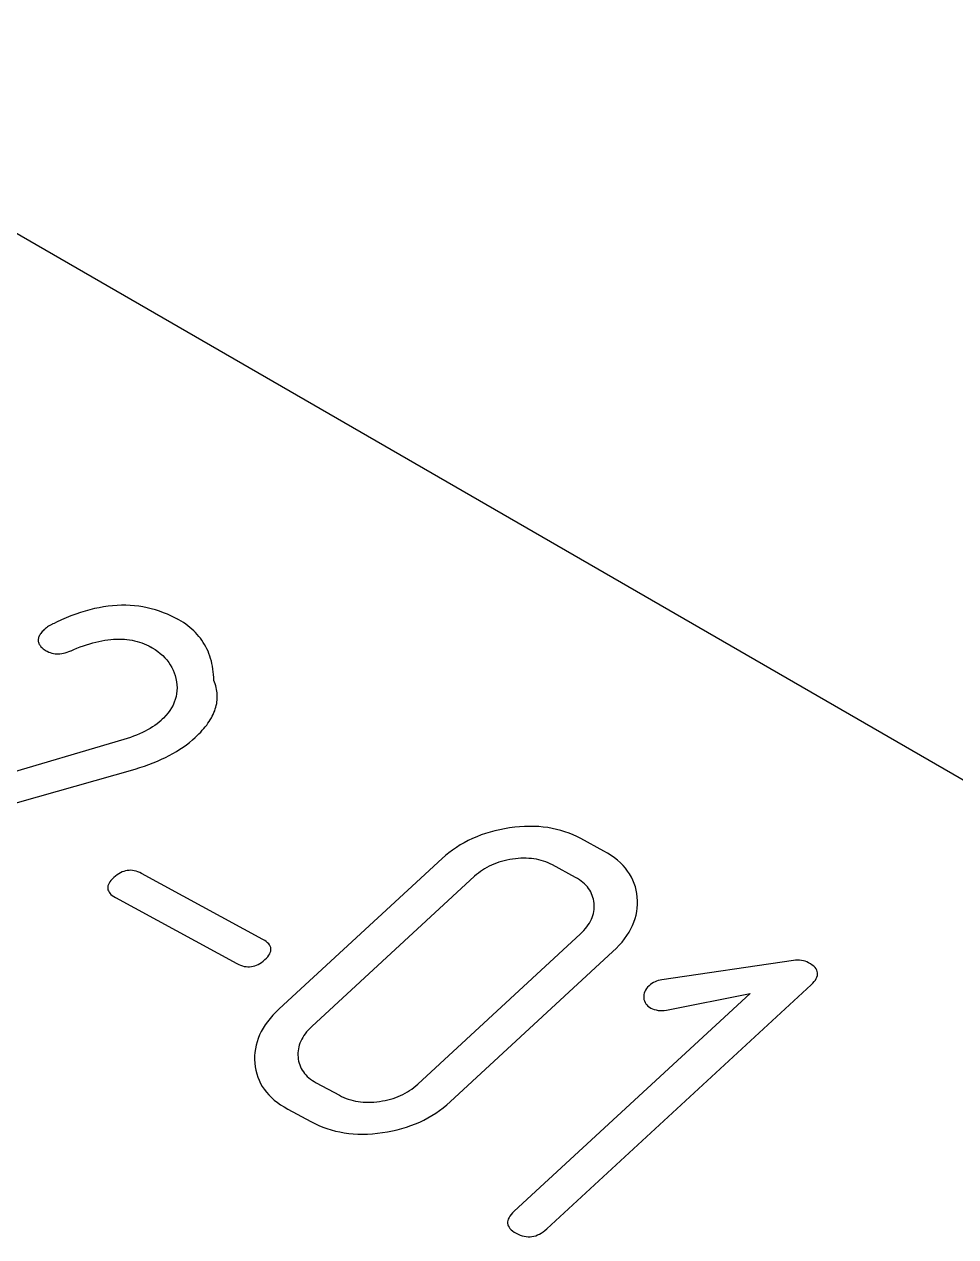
# Model space of a CAD drawing. Extents: x 14 to 1461, y -733 to -10.
# Drawn here: x 456.56 to 481.94, y -667.81 to -634.78 of the extents above; entities that cross this region are included whole.
import ezdxf

# ---------------------------------------------------------------- set-up
doc = ezdxf.new("R2010")
doc.units = 0

msp = doc.modelspace()

# ---------------------------------------------------------------- linework, layer by layer
at = {"layer": 'Cut', "color": 0}
msp.add_line((446.489219, -634.782529), (482.265721, -655.442035), dxfattribs=at)
at = {"layer": 'Mark', "color": 0}
for p, q in [((458.598726, -650.675653), (458.473721, -650.701868)), ((458.722758, -650.653851), (458.598726, -650.675653)), ((458.845819, -650.636461), (458.722758, -650.653851)), ((458.967908, -650.623484), (458.845819, -650.636461)), ((459.089025, -650.614919), (458.967908, -650.623484)), ((459.209171, -650.610767), (459.089025, -650.614919)), ((459.328344, -650.611027), (459.209171, -650.610767)), ((459.446546, -650.6157), (459.328344, -650.611027)), ((459.563776, -650.624785), (459.446546, -650.6157)), ((459.680035, -650.638283), (459.563776, -650.624785)), ((459.795321, -650.656193), (459.680035, -650.638283)), ((459.909636, -650.678516), (459.795321, -650.656193)), ((460.022979, -650.705252), (459.909636, -650.678516)), ((457.571482, -651.008922), (457.438703, -651.070438)), ((457.703289, -650.95182), (457.571482, -651.008922)), ((457.834123, -650.89913), (457.703289, -650.95182)), ((457.963987, -650.850852), (457.834123, -650.89913)), ((458.092878, -650.806988), (457.963987, -650.850852)), ((458.220798, -650.767535), (458.092878, -650.806988)), ((458.347745, -650.732495), (458.220798, -650.767535)), ((458.473721, -650.701868), (458.347745, -650.732495)), ((460.13535, -650.7364), (460.022979, -650.705252)), ((460.24675, -650.77196), (460.13535, -650.7364)), ((460.357177, -650.811933), (460.24675, -650.77196)), ((460.466633, -650.856319), (460.357177, -650.811933)), ((460.575117, -650.905117), (460.466633, -650.856319)), ((460.68263, -650.958328), (460.575117, -650.905117)), ((460.736022, -650.986588), (460.68263, -650.958328)), ((460.742407, -650.99005), (460.736022, -650.986588)), ((460.746613, -650.992343), (460.742407, -650.99005)), ((460.754998, -650.996945), (460.746613, -650.992343)), ((460.771661, -651.006224), (460.754998, -650.996945)), ((460.836875, -651.044301), (460.771661, -651.006224)), ((457.051377, -651.328189), (457.031013, -651.352171)), ((457.073805, -651.30394), (457.051377, -651.328189)), ((457.098294, -651.279426), (457.073805, -651.30394)), ((457.111313, -651.267069), (457.098294, -651.279426)), ((457.114648, -651.26397), (457.111313, -651.267069)), ((457.116171, -651.262562), (457.114648, -651.26397)), ((457.117391, -651.261442), (457.116171, -651.262562)), ((457.122371, -651.256952), (457.117391, -651.261442)), ((457.143934, -651.238821), (457.122371, -651.256952)), ((457.168118, -651.220423), (457.143934, -651.238821)), ((457.194925, -651.201757), (457.168118, -651.220423)), ((457.224355, -651.182823), (457.194925, -651.201757)), ((457.256406, -651.163621), (457.224355, -651.182823)), ((457.291081, -651.144151), (457.256406, -651.163621)), ((457.309401, -651.134315), (457.291081, -651.144151)), ((457.318807, -651.129372), (457.309401, -651.134315)), ((457.3194, -651.129063), (457.318807, -651.129372)), ((457.319697, -651.128908), (457.3194, -651.129063)), ((457.321725, -651.127883), (457.319697, -651.128908)), ((457.338482, -651.11947), (457.321725, -651.127883)), ((457.37195, -651.10285), (457.338482, -651.11947)), ((457.438703, -651.070438), (457.37195, -651.10285)), ((460.89979, -651.083922), (460.836875, -651.044301)), ((460.960406, -651.125088), (460.89979, -651.083922)), ((461.018724, -651.167797), (460.960406, -651.125088)), ((461.074743, -651.212051), (461.018724, -651.167797)), ((461.128462, -651.257848), (461.074743, -651.212051)), ((461.179884, -651.30519), (461.128462, -651.257848)), ((461.229006, -651.354075), (461.179884, -651.30519)), ((456.942348, -651.534468), (456.940546, -651.556059)), ((456.940546, -651.556059), (456.940807, -651.577385)), ((456.940807, -651.577385), (456.943131, -651.598444)), ((456.946212, -651.512611), (456.942348, -651.534468)), ((456.943131, -651.598444), (456.947517, -651.619239)), ((456.952139, -651.490488), (456.946212, -651.512611)), ((456.947517, -651.619239), (456.953965, -651.639767)), ((456.960128, -651.468099), (456.952139, -651.490488)), ((456.953965, -651.639767), (456.962476, -651.66003)), ((456.97018, -651.445445), (456.960128, -651.468099)), ((456.962476, -651.66003), (456.97305, -651.680027)), ((456.982294, -651.422525), (456.97018, -651.445445)), ((456.996471, -651.39934), (456.982294, -651.422525)), ((457.012711, -651.375888), (456.996471, -651.39934)), ((457.031013, -651.352171), (457.012711, -651.375888)), ((458.261277, -651.685117), (458.346972, -651.658146)), ((458.346972, -651.658146), (458.431559, -651.633747)), ((458.431559, -651.633747), (458.515039, -651.611921)), ((458.515039, -651.611921), (458.597412, -651.592667)), ((458.597412, -651.592667), (458.678677, -651.575986)), ((458.678677, -651.575986), (458.758835, -651.561878)), ((458.758835, -651.561878), (458.837886, -651.550342)), ((458.837886, -651.550342), (458.91583, -651.541379)), ((458.91583, -651.541379), (458.992666, -651.534989)), ((458.992666, -651.534989), (459.068395, -651.531171)), ((459.068395, -651.531171), (459.143016, -651.529927)), ((459.143016, -651.529927), (459.216531, -651.531254)), ((459.216531, -651.531254), (459.288937, -651.535155)), ((459.288937, -651.535155), (459.360237, -651.541628)), ((459.360237, -651.541628), (459.430429, -651.550674)), ((459.430429, -651.550674), (459.499514, -651.562292)), ((459.499514, -651.562292), (459.567492, -651.576483)), ((459.567492, -651.576483), (459.634362, -651.593247)), ((459.634362, -651.593247), (459.700125, -651.612584)), ((459.700125, -651.612584), (459.764781, -651.634493)), ((459.764781, -651.634493), (459.828329, -651.658975)), ((459.828329, -651.658975), (459.89077, -651.686029)), ((461.275829, -651.404505), (461.229006, -651.354075)), ((461.320354, -651.456478), (461.275829, -651.404505)), ((461.36258, -651.509995), (461.320354, -651.456478)), ((461.402507, -651.565057), (461.36258, -651.509995)), ((461.440136, -651.621662), (461.402507, -651.565057)), ((461.475465, -651.679812), (461.440136, -651.621662)), ((456.97305, -651.680027), (456.985687, -651.699758)), ((456.985687, -651.699758), (457.000385, -651.719224)), ((457.000385, -651.719224), (457.017147, -651.738424)), ((457.017147, -651.738424), (457.035971, -651.757358)), ((457.035971, -651.757358), (457.056857, -651.776026)), ((457.056857, -651.776026), (457.079806, -651.794429)), ((457.079806, -651.794429), (457.104818, -651.812566)), ((457.104818, -651.812566), (457.131892, -651.830437)), ((457.131892, -651.830437), (457.161029, -651.848043)), ((457.161029, -651.848043), (457.176371, -651.856746)), ((457.176371, -651.856746), (457.184235, -651.861073)), ((457.184235, -651.861073), (457.189521, -651.863924)), ((457.189521, -651.863924), (457.229646, -651.883517)), ((457.229646, -651.883517), (457.270645, -651.899965)), ((457.270645, -651.899965), (457.312518, -651.913269)), ((457.312518, -651.913269), (457.355265, -651.923428)), ((457.355265, -651.923428), (457.398885, -651.930442)), ((457.398885, -651.930442), (457.443379, -651.934311)), ((457.443379, -651.934311), (457.488747, -651.935035)), ((457.488747, -651.935035), (457.534989, -651.932615)), ((457.534989, -651.932615), (457.582104, -651.92705)), ((457.582104, -651.92705), (457.630093, -651.91834)), ((457.630093, -651.91834), (457.678956, -651.906485)), ((457.678956, -651.906485), (457.728693, -651.891485)), ((457.728693, -651.891485), (457.779304, -651.87334)), ((457.779304, -651.87334), (457.830788, -651.852051)), ((457.830788, -651.852051), (457.834035, -651.850616)), ((457.834035, -651.850616), (457.83566, -651.849894)), ((457.83566, -651.849894), (457.839105, -651.848366)), ((457.839105, -651.848366), (457.861947, -651.838327)), ((457.861947, -651.838327), (457.907425, -651.818731)), ((457.907425, -651.818731), (457.997549, -651.781468)), ((457.997549, -651.781468), (458.086565, -651.746779)), ((458.086565, -651.746779), (458.174475, -651.714662)), ((458.174475, -651.714662), (458.261277, -651.685117)), ((459.89077, -651.686029), (459.952104, -651.715656)), ((459.952104, -651.715656), (459.982355, -651.731435)), ((459.982355, -651.731435), (459.989875, -651.73548)), ((459.989875, -651.73548), (459.995878, -651.738744)), ((459.995878, -651.738744), (460.006329, -651.744491)), ((460.006329, -651.744491), (460.047381, -651.767894)), ((460.047381, -651.767894), (460.125882, -651.816679)), ((460.125882, -651.816679), (460.199581, -651.868105)), ((460.199581, -651.868105), (460.268477, -651.922169)), ((460.268477, -651.922169), (460.33257, -651.978874)), ((460.33257, -651.978874), (460.39186, -652.038219)), ((461.508496, -651.739505), (461.475465, -651.679812)), ((461.539228, -651.800743), (461.508496, -651.739505)), ((461.567661, -651.863524), (461.539228, -651.800743)), ((461.593795, -651.92785), (461.567661, -651.863524)), ((461.617631, -651.993719), (461.593795, -651.92785)), ((461.639168, -652.061133), (461.617631, -651.993719)), ((460.39186, -652.038219), (460.446346, -652.100203)), ((460.446346, -652.100203), (460.49603, -652.164827)), ((460.49603, -652.164827), (460.540911, -652.232091)), ((460.540911, -652.232091), (460.580989, -652.301994)), ((460.580989, -652.301994), (460.616263, -652.374538)), ((461.658406, -652.130091), (461.639168, -652.061133)), ((461.675345, -652.200592), (461.658406, -652.130091)), ((461.689985, -652.272638), (461.675345, -652.200592)), ((461.702327, -652.346227), (461.689985, -652.272638)), ((460.616263, -652.374538), (460.646735, -652.449721)), ((460.646735, -652.449721), (460.672404, -652.527544)), ((460.672404, -652.527544), (460.69327, -652.608007)), ((460.69327, -652.608007), (460.709203, -652.691597)), ((461.712369, -652.421361), (461.702327, -652.346227)), ((461.720113, -652.498038), (461.712369, -652.421361)), ((461.725559, -652.57626), (461.720113, -652.498038)), ((461.728705, -652.656025), (461.725559, -652.57626)), ((461.748112, -652.704928), (461.728705, -652.656025)), ((460.709203, -652.691597), (460.719169, -652.775589)), ((460.720531, -652.939659), (460.711927, -653.019738)), ((460.719169, -652.775589), (460.722945, -652.858276)), ((460.722945, -652.858276), (460.720531, -652.939659)), ((461.765245, -652.753808), (461.748112, -652.704928)), ((461.780105, -652.802665), (461.765245, -652.753808)), ((461.792691, -652.8515), (461.780105, -652.802665)), ((461.803003, -652.900313), (461.792691, -652.8515)), ((461.811042, -652.949103), (461.803003, -652.900313)), ((461.816807, -652.997871), (461.811042, -652.949103)), ((461.820298, -653.046616), (461.816807, -652.997871)), ((460.615607, -653.327011), (460.576052, -653.400569)), ((460.648972, -653.252149), (460.615607, -653.327011)), ((460.676147, -653.175983), (460.648972, -653.252149)), ((460.697132, -653.098512), (460.676147, -653.175983)), ((460.711927, -653.019738), (460.697132, -653.098512)), ((461.793497, -653.338617), (461.803648, -653.290006)), ((461.803648, -653.290006), (461.811525, -653.241373)), ((461.811525, -653.241373), (461.817129, -653.192717)), ((461.817129, -653.192717), (461.820459, -653.144039)), ((461.821515, -653.095339), (461.820298, -653.046616)), ((461.820459, -653.144039), (461.821515, -653.095339)), ((460.420244, -653.613417), (460.355928, -653.681759)), ((460.47837, -653.543772), (460.420244, -653.613417)), ((460.530306, -653.472823), (460.47837, -653.543772)), ((460.576052, -653.400569), (460.530306, -653.472823)), ((461.658776, -653.678263), (461.684843, -653.629809)), ((461.684843, -653.629809), (461.708636, -653.581333)), ((461.708636, -653.581333), (461.730155, -653.532835)), ((461.730155, -653.532835), (461.749401, -653.484314)), ((461.749401, -653.484314), (461.766373, -653.435771)), ((461.766373, -653.435771), (461.781072, -653.387205)), ((461.781072, -653.387205), (461.793497, -653.338617)), ((459.991485, -653.964588), (459.923338, -654.004122)), ((460.056817, -653.92357), (459.991485, -653.964588)), ((460.119334, -653.881066), (460.056817, -653.92357)), ((460.179035, -653.837078), (460.119334, -653.881066)), ((460.235921, -653.791605), (460.179035, -653.837078)), ((460.289991, -653.744648), (460.235921, -653.791605)), ((460.303629, -653.732158), (460.289991, -653.744648)), ((460.321449, -653.71544), (460.303629, -653.732158)), ((460.355928, -653.681759), (460.321449, -653.71544)), ((461.412643, -654.016809), (461.454626, -653.968513)), ((461.454626, -653.968513), (461.494335, -653.920194)), ((461.494335, -653.920194), (461.531771, -653.871853)), ((461.531771, -653.871853), (461.566932, -653.823489)), ((461.566932, -653.823489), (461.59982, -653.775103)), ((461.59982, -653.775103), (461.630435, -653.726694)), ((461.630435, -653.726694), (461.658776, -653.678263)), ((459.276808, -654.266943), (451.305686, -656.622765)), ((459.367478, -654.239287), (459.276808, -654.266943)), ((459.455333, -654.210146), (459.367478, -654.239287)), ((459.540372, -654.17952), (459.455333, -654.210146)), ((459.622596, -654.14741), (459.540372, -654.17952)), ((459.702004, -654.113815), (459.622596, -654.14741)), ((459.778598, -654.078736), (459.702004, -654.113815)), ((459.852375, -654.042171), (459.778598, -654.078736)), ((459.923338, -654.004122), (459.852375, -654.042171)), ((461.064449, -654.34501), (461.144891, -654.278379)), ((461.144891, -654.278379), (461.221974, -654.209771)), ((461.221974, -654.209771), (461.273052, -654.161564)), ((461.273052, -654.161564), (461.321856, -654.113335)), ((461.321856, -654.113335), (461.368386, -654.065083)), ((461.368386, -654.065083), (461.412643, -654.016809)), ((460.51126, -654.703301), (460.611856, -654.648526)), ((460.611856, -654.648526), (460.709093, -654.591776)), ((460.709093, -654.591776), (460.80297, -654.533049)), ((460.80297, -654.533049), (460.893489, -654.472345)), ((460.893489, -654.472345), (460.980649, -654.409666)), ((460.980649, -654.409666), (461.064449, -654.34501)), ((459.837149, -654.990449), (459.957899, -654.947531)), ((459.957899, -654.947531), (460.075289, -654.902637)), ((460.075289, -654.902637), (460.18932, -654.855768)), ((460.18932, -654.855768), (460.299993, -654.806922)), ((460.299993, -654.806922), (460.407306, -654.756099)), ((460.407306, -654.756099), (460.51126, -654.703301)), ((452.488085, -657.080756), (459.585574, -655.070355)), ((459.585574, -655.070355), (459.713041, -655.03139)), ((459.713041, -655.03139), (459.837149, -654.990449)), ((468.887808, -656.91428), (468.771183, -656.964614)), ((469.007358, -656.867991), (468.887808, -656.91428)), ((469.129831, -656.825745), (469.007358, -656.867991)), ((469.255227, -656.787543), (469.129831, -656.825745)), ((469.383547, -656.753385), (469.255227, -656.787543)), ((469.51479, -656.723271), (469.383547, -656.753385)), ((469.648957, -656.6972), (469.51479, -656.723271)), ((469.786048, -656.675174), (469.648957, -656.6972)), ((469.923517, -656.657559), (469.786048, -656.675174)), ((470.05882, -656.644723), (469.923517, -656.657559)), ((470.191958, -656.636666), (470.05882, -656.644723)), ((470.322929, -656.633388), (470.191958, -656.636666)), ((470.451734, -656.63489), (470.322929, -656.633388)), ((470.578374, -656.64117), (470.451734, -656.63489)), ((470.702848, -656.65223), (470.578374, -656.64117)), ((470.825155, -656.668069), (470.702848, -656.65223)), ((470.945297, -656.688686), (470.825155, -656.668069)), ((471.063273, -656.714083), (470.945297, -656.688686)), ((471.179083, -656.744259), (471.063273, -656.714083)), ((471.292727, -656.779214), (471.179083, -656.744259)), ((471.404205, -656.818949), (471.292727, -656.779214)), ((471.513517, -656.863462), (471.404205, -656.818949)), ((471.620663, -656.912754), (471.513517, -656.863462)), ((471.725643, -656.966826), (471.620663, -656.912754)), ((468.231906, -657.276938), (468.132822, -657.351534)), ((468.333915, -657.206385), (468.231906, -657.276938)), ((468.438846, -657.139877), (468.333915, -657.206385)), ((468.546702, -657.077412), (468.438846, -657.139877)), ((468.65748, -657.018991), (468.546702, -657.077412)), ((468.771183, -656.964614), (468.65748, -657.018991)), ((472.353243, -657.307884), (471.725643, -656.966826)), ((467.943423, -657.512859), (463.508672, -661.606405)), ((468.036661, -657.430175), (467.943423, -657.512859)), ((468.132822, -657.351534), (468.036661, -657.430175)), ((469.49424, -657.609907), (469.425192, -657.633575)), ((469.56499, -657.588485), (469.49424, -657.609907)), ((469.637442, -657.569308), (469.56499, -657.588485)), ((469.711597, -657.552376), (469.637442, -657.569308)), ((469.787454, -657.53769), (469.711597, -657.552376)), ((469.865013, -657.525249), (469.787454, -657.53769)), ((469.942759, -657.515255), (469.865013, -657.525249)), ((470.019177, -657.50791), (469.942759, -657.515255)), ((470.094267, -657.503214), (470.019177, -657.50791)), ((470.168029, -657.501166), (470.094267, -657.503214)), ((470.240462, -657.501767), (470.168029, -657.501166)), ((470.311567, -657.505017), (470.240462, -657.501767)), ((470.381343, -657.510916), (470.311567, -657.505017)), ((470.449792, -657.519463), (470.381343, -657.510916)), ((470.516912, -657.530659), (470.449792, -657.519463)), ((470.582704, -657.544504), (470.516912, -657.530659)), ((470.647167, -657.560998), (470.582704, -657.544504)), ((470.710303, -657.58014), (470.647167, -657.560998)), ((470.77211, -657.601931), (470.710303, -657.58014)), ((470.832588, -657.626371), (470.77211, -657.601931)), ((472.455207, -657.366266), (472.353243, -657.307884)), ((472.551173, -657.427331), (472.455207, -657.366266)), ((472.64114, -657.491079), (472.551173, -657.427331)), ((472.725109, -657.55751), (472.64114, -657.491079)), ((472.803079, -657.626624), (472.725109, -657.55751)), ((459.135762, -657.92322), (459.090499, -657.953497)), ((459.181392, -657.897208), (459.135762, -657.92322)), ((459.227388, -657.87546), (459.181392, -657.897208)), ((459.27375, -657.857975), (459.227388, -657.87546)), ((459.320478, -657.844754), (459.27375, -657.857975)), ((459.367572, -657.835796), (459.320478, -657.844754)), ((459.415033, -657.831103), (459.367572, -657.835796)), ((459.462861, -657.830673), (459.415033, -657.831103)), ((459.511054, -657.834507), (459.462861, -657.830673)), ((459.559614, -657.842605), (459.511054, -657.834507)), ((459.60854, -657.854966), (459.559614, -657.842605)), ((459.657832, -657.871592), (459.60854, -657.854966)), ((459.707491, -657.892481), (459.657832, -657.871592)), ((459.757515, -657.917633), (459.707491, -657.892481)), ((463.064966, -659.715009), (459.757515, -657.917633)), ((468.880364, -657.947629), (468.828339, -657.993751)), ((468.934091, -657.903752), (468.880364, -657.947629)), ((468.989521, -657.862121), (468.934091, -657.903752)), ((469.046653, -657.822736), (468.989521, -657.862121)), ((469.105487, -657.785595), (469.046653, -657.822736)), ((469.166023, -657.750701), (469.105487, -657.785595)), ((469.228262, -657.718051), (469.166023, -657.750701)), ((469.292203, -657.687647), (469.228262, -657.718051)), ((469.357846, -657.659488), (469.292203, -657.687647)), ((469.425192, -657.633575), (469.357846, -657.659488)), ((470.891739, -657.653459), (470.832588, -657.626371)), ((470.949561, -657.683197), (470.891739, -657.653459)), ((471.577161, -658.024255), (470.949561, -657.683197)), ((472.87505, -657.698421), (472.803079, -657.626624)), ((472.941023, -657.772901), (472.87505, -657.698421)), ((473.000998, -657.850063), (472.941023, -657.772901)), ((473.054974, -657.929909), (473.000998, -657.850063)), ((473.102951, -658.012438), (473.054974, -657.929909)), ((458.841361, -658.257096), (458.835427, -658.292485)), ((458.853205, -658.220853), (458.841361, -658.257096)), ((458.870959, -658.183756), (458.853205, -658.220853)), ((458.894623, -658.145807), (458.870959, -658.183756)), ((458.924196, -658.107005), (458.894623, -658.145807)), ((458.959679, -658.067349), (458.924196, -658.107005)), ((459.001071, -658.02684), (458.959679, -658.067349)), ((459.045602, -657.988036), (459.001071, -658.02684)), ((459.090499, -657.953497), (459.045602, -657.988036)), ((468.828339, -657.993751), (464.393588, -662.087297)), ((471.633788, -658.056707), (471.577161, -658.024255)), ((471.687097, -658.090717), (471.633788, -658.056707)), ((471.737088, -658.126283), (471.687097, -658.090717)), ((471.783762, -658.163405), (471.737088, -658.126283)), ((471.827117, -658.202084), (471.783762, -658.163405)), ((471.867155, -658.24232), (471.827117, -658.202084)), ((471.903874, -658.284112), (471.867155, -658.24232)), ((473.14493, -658.097649), (473.102951, -658.012438)), ((473.18091, -658.185544), (473.14493, -658.097649)), ((473.210892, -658.276121), (473.18091, -658.185544)), ((473.234876, -658.369382), (473.210892, -658.276121)), ((458.835427, -658.292485), (458.835402, -658.327022)), ((458.835402, -658.327022), (458.841287, -658.360705)), ((458.841287, -658.360705), (458.853082, -658.393536)), ((458.853082, -658.393536), (458.870787, -658.425513)), ((458.870787, -658.425513), (458.894401, -658.456637)), ((458.894401, -658.456637), (458.923925, -658.486908)), ((458.923925, -658.486908), (458.959359, -658.516325)), ((458.959359, -658.516325), (459.000702, -658.54489)), ((459.000702, -658.54489), (459.047955, -658.572601)), ((459.047955, -658.572601), (462.355406, -660.369977)), ((471.937276, -658.327461), (471.903874, -658.284112)), ((471.96736, -658.372367), (471.937276, -658.327461)), ((471.994126, -658.418829), (471.96736, -658.372367)), ((472.017574, -658.466847), (471.994126, -658.418829)), ((472.037705, -658.516423), (472.017574, -658.466847)), ((472.054517, -658.567555), (472.037705, -658.516423)), ((472.068012, -658.620243), (472.054517, -658.567555)), ((473.25286, -658.465325), (473.234876, -658.369382)), ((473.264846, -658.563951), (473.25286, -658.465325)), ((473.270675, -658.66345), (473.264846, -658.563951)), ((472.078188, -658.674488), (472.068012, -658.620243)), ((472.077537, -658.95205), (472.084723, -658.897465)), ((472.085047, -658.73029), (472.078188, -658.674488)), ((472.084723, -658.897465), (472.08837, -658.84231)), ((472.088478, -658.786585), (472.085047, -658.73029)), ((472.08837, -658.84231), (472.088478, -658.786585)), ((473.250267, -658.956327), (473.263386, -658.859638)), ((473.263386, -658.859638), (473.270188, -658.762013)), ((473.270188, -658.762013), (473.270675, -658.66345)), ((471.928157, -659.318188), (471.960113, -659.267593)), ((471.960113, -659.267593), (471.988531, -659.216427)), ((471.988531, -659.216427), (472.013409, -659.164692)), ((472.013409, -659.164692), (472.034749, -659.112386)), ((472.034749, -659.112386), (472.052551, -659.059511)), ((472.052551, -659.059511), (472.066813, -659.006065)), ((472.066813, -659.006065), (472.077537, -658.95205)), ((473.134635, -659.333712), (473.173017, -659.240771)), ((473.173017, -659.240771), (473.205083, -659.146893)), ((473.205083, -659.146893), (473.230833, -659.052078)), ((473.230833, -659.052078), (473.250267, -658.956327)), ((467.280546, -663.656164), (471.715298, -659.562618)), ((471.715298, -659.562618), (471.764947, -659.514872)), ((471.764947, -659.514872), (471.811057, -659.466556)), ((471.811057, -659.466556), (471.853629, -659.41767)), ((471.853629, -659.41767), (471.892663, -659.368214)), ((471.892663, -659.368214), (471.928157, -659.318188)), ((472.981595, -659.606913), (473.038924, -659.516783)), ((473.038924, -659.516783), (473.089938, -659.425716)), ((473.089938, -659.425716), (473.134635, -659.333712)), ((463.112979, -659.743134), (463.064966, -659.715009)), ((463.155034, -659.772084), (463.112979, -659.743134)), ((463.191129, -659.801862), (463.155034, -659.772084)), ((463.221266, -659.832465), (463.191129, -659.801862)), ((463.245444, -659.863896), (463.221266, -659.832465)), ((463.263663, -659.896153), (463.245444, -659.863896)), ((463.275924, -659.929236), (463.263663, -659.896153)), ((463.282226, -659.963146), (463.275924, -659.929236)), ((472.689121, -659.958064), (472.771713, -659.871682)), ((472.771713, -659.871682), (472.84799, -659.784362)), ((472.84799, -659.784362), (472.917951, -659.696106)), ((472.917951, -659.696106), (472.981595, -659.606913)), ((463.073571, -660.302971), (463.118126, -660.264181)), ((463.118126, -660.264181), (463.159494, -660.223659)), ((463.159494, -660.223659), (463.194903, -660.183963)), ((463.194903, -660.183963), (463.224354, -660.145094)), ((463.224354, -660.145094), (463.247846, -660.107051)), ((463.247846, -660.107051), (463.265379, -660.069835)), ((463.265379, -660.069835), (463.276953, -660.033446)), ((463.276953, -660.033446), (463.282569, -659.997883)), ((463.282569, -659.997883), (463.282226, -659.963146)), ((468.165462, -664.137056), (472.600213, -660.043509)), ((472.600213, -660.043509), (472.689121, -659.958064)), ((462.355406, -660.369977), (462.406191, -660.395543)), ((462.406191, -660.395543), (462.45656, -660.416818)), ((462.45656, -660.416818), (462.506514, -660.433803)), ((462.506514, -660.433803), (462.556053, -660.446497)), ((462.556053, -660.446497), (462.605177, -660.454902)), ((462.605177, -660.454902), (462.653885, -660.459015)), ((462.653885, -660.459015), (462.702178, -660.458839)), ((462.702178, -660.458839), (462.750056, -660.454372)), ((462.750056, -660.454372), (462.797518, -660.445614)), ((462.797518, -660.445614), (462.844565, -660.432566)), ((462.844565, -660.432566), (462.891197, -660.415228)), ((462.891197, -660.415228), (462.937413, -660.393599)), ((462.937413, -660.393599), (462.983214, -660.36768)), ((462.983214, -660.36768), (463.0286, -660.337471)), ((463.0286, -660.337471), (463.073571, -660.302971)), ((477.519251, -660.28547), (473.931214, -660.812166)), ((477.577256, -660.279004), (477.519251, -660.28547)), ((477.633475, -660.276633), (477.577256, -660.279004)), ((477.68791, -660.278357), (477.633475, -660.276633)), ((477.74056, -660.284176), (477.68791, -660.278357)), ((477.791425, -660.294091), (477.74056, -660.284176)), ((477.840506, -660.3081), (477.791425, -660.294091)), ((477.887801, -660.326205), (477.840506, -660.3081)), ((477.933312, -660.348404), (477.887801, -660.326205)), ((477.986537, -660.37952), (477.933312, -660.348404)), ((478.033244, -660.411475), (477.986537, -660.37952)), ((478.073433, -660.444271), (478.033244, -660.411475)), ((478.107104, -660.477907), (478.073433, -660.444271)), ((478.134258, -660.512383), (478.107104, -660.477907)), ((478.154893, -660.547699), (478.134258, -660.512383)), ((478.16901, -660.583856), (478.154893, -660.547699)), ((478.17661, -660.620852), (478.16901, -660.583856)), ((473.662734, -660.91322), (473.62259, -660.942941)), ((473.704194, -660.887178), (473.662734, -660.91322)), ((473.746968, -660.864817), (473.704194, -660.887178)), ((473.791057, -660.846134), (473.746968, -660.864817)), ((473.836462, -660.831132), (473.791057, -660.846134)), ((473.883181, -660.819809), (473.836462, -660.831132)), ((473.931214, -660.812166), (473.883181, -660.819809)), ((478.00276, -660.947074), (478.047304, -660.903356)), ((478.047304, -660.903356), (478.08533, -660.860478)), ((478.08533, -660.860478), (478.116838, -660.81844)), ((478.116838, -660.81844), (478.141829, -660.777242)), ((478.141829, -660.777242), (478.160301, -660.736884)), ((478.160301, -660.736884), (478.172255, -660.697367)), ((478.172255, -660.697367), (478.177691, -660.658689)), ((478.177691, -660.658689), (478.17661, -660.620852)), ((476.336195, -661.187657), (469.911374, -667.118195)), ((470.79629, -667.599087), (478.00276, -660.947074)), ((473.443078, -661.215605), (473.438752, -661.259093)), ((473.452868, -661.173149), (473.443078, -661.215605)), ((473.46812, -661.131724), (473.452868, -661.173149)), ((473.488835, -661.091331), (473.46812, -661.131724)), ((473.515014, -661.05197), (473.488835, -661.091331)), ((473.546655, -661.01364), (473.515014, -661.05197)), ((473.58376, -660.976342), (473.546655, -661.01364)), ((473.62259, -660.942941), (473.58376, -660.976342)), ((474.056222, -661.642613), (476.336195, -661.187657)), ((473.438752, -661.259093), (473.439889, -661.303613)), ((473.439889, -661.303613), (473.446334, -661.347365)), ((473.446334, -661.347365), (473.457935, -661.388553)), ((473.457935, -661.388553), (473.474691, -661.427175)), ((473.474691, -661.427175), (473.496602, -661.463233)), ((473.496602, -661.463233), (473.523667, -661.496724)), ((473.523667, -661.496724), (473.555889, -661.527651)), ((473.555889, -661.527651), (473.593265, -661.556013)), ((473.593265, -661.556013), (473.635796, -661.581809)), ((473.635796, -661.581809), (473.680998, -661.603754)), ((463.261005, -661.865326), (463.191018, -661.953493)), ((463.337276, -661.778088), (463.261005, -661.865326)), ((463.419832, -661.691782), (463.337276, -661.778088)), ((463.508672, -661.606405), (463.419832, -661.691782)), ((473.680998, -661.603754), (473.728301, -661.6216)), ((473.728301, -661.6216), (473.777704, -661.635348)), ((473.777704, -661.635348), (473.829207, -661.644998)), ((473.829207, -661.644998), (473.882811, -661.650549)), ((473.882811, -661.650549), (473.938514, -661.652002)), ((473.938514, -661.652002), (473.996318, -661.649357)), ((473.996318, -661.649357), (474.056222, -661.642613)), ((463.018767, -662.223578), (462.973919, -662.315467)), ((463.069899, -662.132619), (463.018767, -662.223578)), ((463.127317, -662.042591), (463.069899, -662.132619)), ((463.191018, -661.953493), (463.127317, -662.042591)), ((464.255225, -662.232146), (464.216134, -662.281549)), ((464.297831, -662.183303), (464.255225, -662.232146)), ((464.343952, -662.13502), (464.297831, -662.183303)), ((464.393588, -662.087297), (464.343952, -662.13502)), ((462.903077, -662.502037), (462.877083, -662.596717)), ((462.935355, -662.408287), (462.903077, -662.502037)), ((462.973919, -662.315467), (462.935355, -662.408287)), ((464.0734, -662.536964), (464.055398, -662.589726)), ((464.094917, -662.484761), (464.0734, -662.536964)), ((464.119949, -662.433118), (464.094917, -662.484761)), ((464.148496, -662.382035), (464.119949, -662.433118)), ((464.180558, -662.331512), (464.148496, -662.382035)), ((464.216134, -662.281549), (464.180558, -662.331512)), ((462.836808, -662.886341), (462.835952, -662.984743)), ((462.843948, -662.788869), (462.836808, -662.886341)), ((462.857373, -662.692328), (462.843948, -662.788869)), ((462.877083, -662.596717), (462.857373, -662.692328)), ((464.018536, -662.806376), (464.018108, -662.861939)), ((464.018108, -662.861939), (464.021195, -662.918061)), ((464.02248, -662.751374), (464.018536, -662.806376)), ((464.029937, -662.696931), (464.02248, -662.751374)), ((464.04091, -662.643049), (464.029937, -662.696931)), ((464.055398, -662.589726), (464.04091, -662.643049)), ((462.835952, -662.984743), (462.841381, -663.084075)), ((462.841381, -663.084075), (462.852939, -663.182522)), ((462.852939, -663.182522), (462.87047, -663.278269)), ((464.021195, -662.918061), (464.027681, -662.973676)), ((464.027681, -662.973676), (464.037452, -663.027715)), ((464.037452, -663.027715), (464.050508, -663.080179)), ((464.050508, -663.080179), (464.06685, -663.131067)), ((464.06685, -663.131067), (464.086476, -663.18038)), ((464.086476, -663.18038), (464.109387, -663.228117)), ((464.109387, -663.228117), (464.135583, -663.274279)), ((462.87047, -663.278269), (462.893975, -663.371316)), ((462.893975, -663.371316), (462.923452, -663.461663)), ((462.923452, -663.461663), (462.958903, -663.54931)), ((462.958903, -663.54931), (463.000327, -663.634256)), ((464.135583, -663.274279), (464.165064, -663.318865)), ((464.165064, -663.318865), (464.19783, -663.361876)), ((464.19783, -663.361876), (464.233881, -663.403311)), ((464.233881, -663.403311), (464.273217, -663.443171)), ((464.273217, -663.443171), (464.315838, -663.481456)), ((464.315838, -663.481456), (464.361744, -663.518165)), ((464.361744, -663.518165), (464.410935, -663.553298)), ((464.410935, -663.553298), (464.463411, -663.586856)), ((463.000327, -663.634256), (463.047724, -663.716503)), ((463.047724, -663.716503), (463.101094, -663.796049)), ((463.101094, -663.796049), (463.160437, -663.872894)), ((463.160437, -663.872894), (463.225754, -663.94704)), ((464.463411, -663.586856), (464.519172, -663.618839)), ((464.519172, -663.618839), (465.146772, -663.959897)), ((466.940752, -663.900944), (467.001547, -663.865866)), ((467.001547, -663.865866), (467.060676, -663.828501)), ((467.060676, -663.828501), (467.118141, -663.788848)), ((467.118141, -663.788848), (467.173941, -663.746908)), ((467.173941, -663.746908), (467.228076, -663.70268)), ((467.228076, -663.70268), (467.280546, -663.656164)), ((463.225754, -663.94704), (463.297044, -664.018485)), ((463.297044, -664.018485), (463.374307, -664.087231)), ((463.374307, -664.087231), (463.457543, -664.153276)), ((463.457543, -664.153276), (463.546752, -664.21662)), ((463.546752, -664.21662), (463.641935, -664.277265)), ((465.146772, -663.959897), (465.20592, -663.990365)), ((465.20592, -663.990365), (465.266302, -664.018154)), ((465.266302, -664.018154), (465.327918, -664.043264)), ((465.327918, -664.043264), (465.390769, -664.065695)), ((465.390769, -664.065695), (465.454853, -664.085447)), ((465.454853, -664.085447), (465.520172, -664.10252)), ((465.520172, -664.10252), (465.586724, -664.116913)), ((465.586724, -664.116913), (465.654511, -664.128628)), ((465.654511, -664.128628), (465.723532, -664.137664)), ((465.723532, -664.137664), (465.793787, -664.14402)), ((465.793787, -664.14402), (465.865276, -664.147698)), ((465.865276, -664.147698), (465.937999, -664.148696)), ((465.937999, -664.148696), (466.011956, -664.147016)), ((466.011956, -664.147016), (466.087148, -664.142656)), ((466.087148, -664.142656), (466.163573, -664.135617)), ((466.163573, -664.135617), (466.241233, -664.125899)), ((466.241233, -664.125899), (466.318677, -664.113698)), ((466.318677, -664.113698), (466.394456, -664.099209)), ((466.394456, -664.099209), (466.46857, -664.082433)), ((466.46857, -664.082433), (466.54102, -664.063369)), ((466.54102, -664.063369), (466.611804, -664.042017)), ((466.611804, -664.042017), (466.680923, -664.018378)), ((466.680923, -664.018378), (466.748378, -663.992451)), ((466.748378, -663.992451), (466.814168, -663.964236)), ((466.814168, -663.964236), (466.878292, -663.933734)), ((466.878292, -663.933734), (466.940752, -663.900944)), ((467.975146, -664.299235), (468.071747, -664.220192)), ((468.071747, -664.220192), (468.165462, -664.137056)), ((463.641935, -664.277265), (463.743091, -664.33521)), ((463.743091, -664.33521), (464.37069, -664.676268)), ((467.559896, -664.574478), (467.668036, -664.511806)), ((467.668036, -664.511806), (467.773291, -664.445042)), ((467.773291, -664.445042), (467.875661, -664.374185)), ((467.875661, -664.374185), (467.975146, -664.299235)), ((464.37069, -664.676268), (464.476937, -664.731039)), ((464.476937, -664.731039), (464.585261, -664.781006)), ((464.585261, -664.781006), (464.695661, -664.826169)), ((464.695661, -664.826169), (464.808137, -664.866528)), ((464.808137, -664.866528), (464.92269, -664.902082)), ((466.722135, -664.898578), (466.85047, -664.864557)), ((466.85047, -664.864557), (466.97592, -664.826443)), ((466.97592, -664.826443), (467.098485, -664.784235)), ((467.098485, -664.784235), (467.218165, -664.737935)), ((467.218165, -664.737935), (467.33496, -664.687542)), ((467.33496, -664.687542), (467.448871, -664.633056)), ((467.448871, -664.633056), (467.559896, -664.574478)), ((464.92269, -664.902082), (465.03932, -664.932831)), ((465.03932, -664.932831), (465.158025, -664.958777)), ((465.158025, -664.958777), (465.278808, -664.979918)), ((465.278808, -664.979918), (465.401667, -664.996254)), ((465.401667, -664.996254), (465.526602, -665.007786)), ((465.526602, -665.007786), (465.653614, -665.014514)), ((465.653614, -665.014514), (465.782702, -665.016437)), ((465.782702, -665.016437), (465.913867, -665.013556)), ((465.913867, -665.013556), (466.047108, -665.00587)), ((466.047108, -665.00587), (466.182426, -664.99338)), ((466.182426, -664.99338), (466.31982, -664.976086)), ((466.31982, -664.976086), (466.45681, -664.954343)), ((466.45681, -664.954343), (466.590915, -664.928507)), ((466.590915, -664.928507), (466.722135, -664.898578)), ((469.866095, -667.162499), (469.82728, -667.205869)), ((469.911374, -667.118195), (469.866095, -667.162499)), ((469.730167, -667.408727), (469.730137, -667.4465)), ((469.730137, -667.4465), (469.736571, -667.483339)), ((469.736661, -667.370021), (469.730167, -667.408727)), ((469.736571, -667.483339), (469.749469, -667.519246)), ((469.74962, -667.330383), (469.736661, -667.370021)), ((469.749469, -667.519246), (469.768831, -667.55422)), ((469.769042, -667.289811), (469.74962, -667.330383)), ((469.794929, -667.248307), (469.769042, -667.289811)), ((469.82728, -667.205869), (469.794929, -667.248307)), ((469.768831, -667.55422), (469.794657, -667.588261)), ((469.794657, -667.588261), (469.826948, -667.621369)), ((469.826948, -667.621369), (469.865702, -667.653544)), ((469.865702, -667.653544), (469.910921, -667.684786)), ((469.910921, -667.684786), (469.962604, -667.715095)), ((469.962604, -667.715095), (470.018079, -667.743019)), ((470.018079, -667.743019), (470.073105, -667.766253)), ((470.073105, -667.766253), (470.127681, -667.784797)), ((470.127681, -667.784797), (470.181808, -667.798651)), ((470.181808, -667.798651), (470.235486, -667.807815)), ((470.235486, -667.807815), (470.288714, -667.81229)), ((470.288714, -667.81229), (470.341493, -667.812074)), ((470.341493, -667.812074), (470.393823, -667.807169)), ((470.393823, -667.807169), (470.445704, -667.797573)), ((470.445704, -667.797573), (470.497136, -667.783288)), ((470.497136, -667.783288), (470.548118, -667.764312)), ((470.548118, -667.764312), (470.598651, -667.740647)), ((470.598651, -667.740647), (470.648734, -667.712292)), ((470.648734, -667.712292), (470.698369, -667.679247)), ((470.698369, -667.679247), (470.747554, -667.641512)), ((470.747554, -667.641512), (470.79629, -667.599087))]:
    msp.add_line(p, q, dxfattribs=at)

doc.saveas('drawing.dxf')
